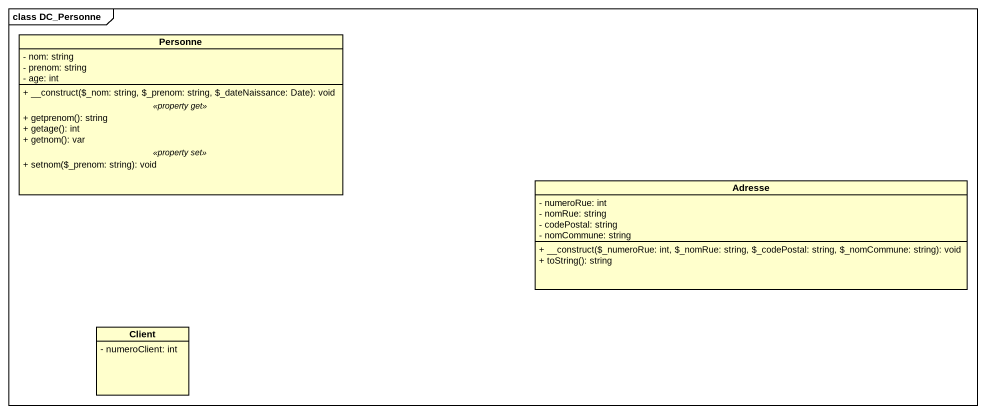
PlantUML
@startuml
mainframe class DC_Personne
hide circle
hide empty members
skinparam classAttributeIconSize 0
class Personne {
  - nom: string
  - prenom: string
  - age: int
  --
  + __construct(~$_nom: string, ~$_prenom: string, ~$_dateNaissance: Date): void
  .. <<property get>> ..
  + getprenom(): string
  + getage(): int
  + getnom(): var
  .. <<property set>> ..
  + setnom(~$_prenom: string): void
}
class Adresse {
  - numeroRue: int
  - nomRue: string
  - codePostal: string
  - nomCommune: string
  + __construct(~$_numeroRue: int, ~$_nomRue: string, ~$_codePostal: string, ~$_nomCommune: string): void
  + toString(): string
}
class Client {
  - numeroClient: int
}
@enduml
